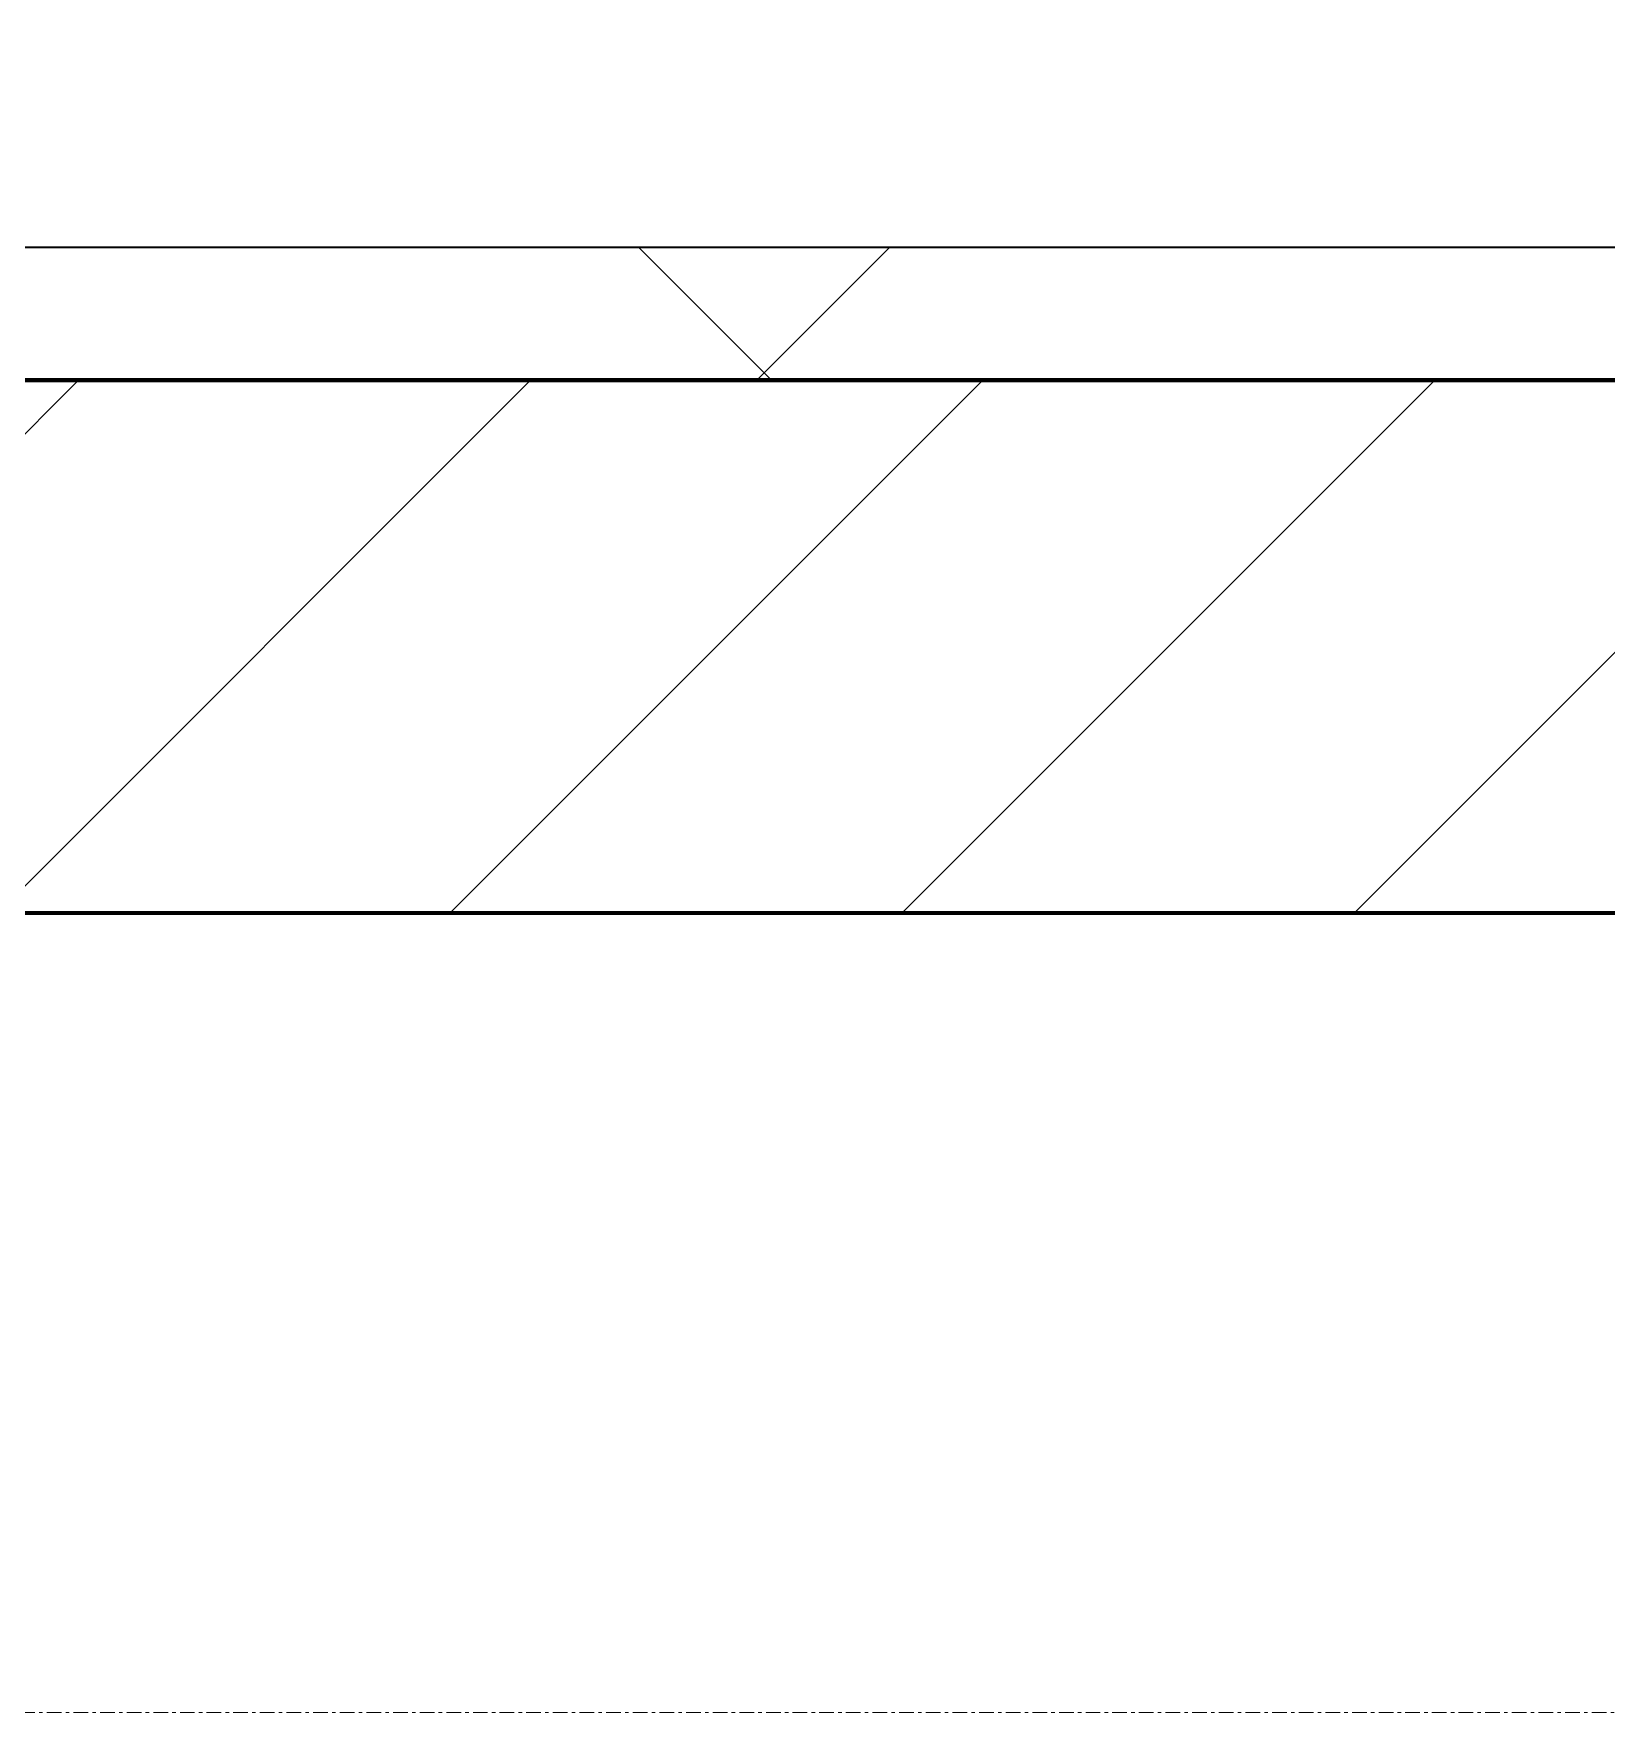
# Model space of a CAD drawing. Header units: millimetres. Extents: x -853432 to -773672, y -18171 to 22484.
# Drawn here: x -808073 to -807482, y -4321 to -3691 of the extents above; entities that cross this region are included whole.
import ezdxf
from ezdxf.xclip import XClip

# ---------------------------------------------------------------- set-up
doc = ezdxf.new("R2010")
doc.units = ezdxf.units.MM
doc.header["$XCLIPFRAME"] = 0
doc.linetypes.add('DPA_Grid _ Level 100', pattern=[10, 5.5, -1.6, 1.3, -1.6])
for name, color, linetype, lineweight in [('A-GLAZ-CURT', 2, 'Continuous', 9), ('A-WALL', 5, 'Continuous', 35), ('A-WALL-FNSH', 2, 'Continuous', 35), ('A-WALL-PATT', 1, 'Continuous', 35), ('S-GRID', 251, 'Continuous', 9)]:
    doc.layers.add(name, color=color, linetype=linetype, lineweight=lineweight)
doc.layers.add('A11_ALU.SOLID SHEET', color=2, linetype='Continuous')

# ---------------------------------------------------------------- blocks, each defined once
blk = doc.blocks.new('*U2464')
at = {"layer": 'S-GRID', "linetype": 'DPA_Grid _ Level 100'}
blk.add_line((57000, -7900), (-16649.52, -7900), dxfattribs=at)
blk = doc.blocks.new('PPLS-PP19_Custom Tile Pattern - Custom Tile Pattern-V131-4251-01 ENLARGED CONCOURSE LEVEL - REFLECTED CEILING PLAN - SHEET 2')
at = {"layer": 'A-GLAZ-CURT'}
for p, q in [((-300, 0), (300, 0)), ((300, 0), (-300, 0)), ((195.99, 0), (213.31, 0)), ((213.31, 0), (195.99, 0)), ((230.06, 0), (300, 0)), ((-300, -50), (300, -50)), ((300, -50), (-300, -50))]:
    blk.add_line(p, q, dxfattribs=at)
for points, knots in [([(300, 0), (286.53, 0), (254.22, 0), (207.11, 0), (177.41, 0), (159.34, 0), (158.33, 0), (158.3, 0)], [-285.253232, -285.253232, -285.253232, -285.253232, -244.693688, -187.987675, -143.776725, -129.632772, -123.352749, -123.352749, -123.352749, -123.352749]), ([(159.07, 0), (159.13, 0), (160.84, 0), (165.21, 0), (174.15, 0), (185.98, 0), (208.82, 0), (219.42, 0), (230.06, 0)], [-115.643202, -115.643202, -115.643202, -115.643202, -114.681583, -87.660824, -65.295536, -41.623857, -24.459831, 0, 0, 0, 0]), ([(247.1, 0), (246.76, 0), (245.04, 0), (238.34, 0), (226.56, 0), (221.1, 0), (200.27, 0), (182.99, 0), (174.27, 0), (169.67, 0), (168.99, 0)], [-9649.085549, -9649.085549, -9649.085549, -9649.085549, -9581.591397, -9406.094246, -9221.510254, -9016.44624, -8717.832359, -8253.978395, -8152.463617, -8069.855175, -8069.855175, -8069.855175, -8069.855175]), ([(215.22, 0), (214.62, 0), (210.55, 0), (203.98, 0), (187.54, 0), (175.3, 0), (169.49, 0)], [-203.825446, -203.825446, -203.825446, -203.825446, -198.527383, -184.406837, -162.427601, -142.916156, -142.916156, -142.916156, -142.916156]), ([(171.51, 0), (176.48, 0), (193.23, 0), (201.73, 0), (208.81, 0), (213.9, 0), (241.96, 0), (262.36, 0), (271.83, 0), (273.04, 0)], [-7971.819559, -7971.819559, -7971.819559, -7971.819559, -7784.112253, -7606.717214, -7289.299508, -7042.621073, -6582.165592, -6068.460911, -5991.415244, -5991.415244, -5991.415244, -5991.415244]), ([(172.07, 0), (177.66, 0), (187.87, 0), (201.08, 0), (207.47, 0), (213.96, 0), (215.11, 0)], [-255.364076, -255.364076, -255.364076, -255.364076, -237.955587, -223.92608, -215.862851, -208.75215, -208.75215, -208.75215, -208.75215]), ([(273.21, 0), (270.26, 0), (253.14, 0), (230.43, 0), (219.94, 0), (219.02, 0)], [-12059.726568, -12059.726568, -12059.726568, -12059.726568, -11905.454923, -11162.864862, -10856.732305, -10856.732305, -10856.732305, -10856.732305]), ([(219.9, 0), (220.86, 0), (227.84, 0), (242.06, 0), (246.54, 0), (246.96, 0)], [-10670.940496, -10670.940496, -10670.940496, -10670.940496, -10511.382485, -9925.173265, -9834.877357, -9834.877357, -9834.877357, -9834.877357]), ([(273.22, 0), (276.67, 0), (282.74, 0), (291.71, 0), (296.52, 0), (297.86, 0), (298.09, 0)], [-5987.543134, -5987.543134, -5987.543134, -5987.543134, -5766.029927, -5566.724884, -5280.360606, -5199.253518, -5199.253518, -5199.253518, -5199.253518]), ([(284.76, 0), (284.76, 0), (285.09, 0), (287.47, 0), (293.59, 0), (297.76, 0), (300, 0)], [-4110.630118, -4110.630118, -4110.630118, -4110.630118, -4053.389046, -3959.664717, -3862.421465, -3746.95702, -3746.95702, -3746.95702, -3746.95702]), ([(297.38, 0), (295.84, 0), (291.62, 0), (285.38, 0), (284.87, 0)], [-4803.172655, -4803.172655, -4803.172655, -4803.172655, -4358.271401, -4143.037883, -4143.037883, -4143.037883, -4143.037883])]:
    blk.add_open_spline(points, degree=3, knots=knots, dxfattribs=at)
blk.add_open_spline([(300, 0), (291.23, 0), (282.35, 0), (273.48, 0)], degree=3, dxfattribs=at)
blk = doc.blocks.new('PPLS-PP19_Custom Tile Pattern - Custom Tile Pattern-V132-4251-01 ENLARGED CONCOURSE LEVEL - REFLECTED CEILING PLAN - SHEET 2')
at = {"layer": 'A-GLAZ-CURT'}
for p, q in [((-300, 0), (300, 0)), ((300, 0), (-300, 0)), ((-293.07, 0), (-275.75, 0)), ((-275.75, 0), (-293.07, 0)), ((-222.32, 0), (-205, 0)), ((-205, 0), (-222.32, 0)), ((195.99, 0), (213.31, 0)), ((213.31, 0), (195.99, 0)), ((-300, -50), (300, -50)), ((300, -50), (-300, -50))]:
    blk.add_line(p, q, dxfattribs=at)
at = {"layer": 'A-GLAZ-CURT', "flags": 128}
for points in [[(-300, 0), (-291.56, 0), (-283.3, 0), (-275.2, 0), (-267.26, 0), (-259.45, 0), (-251.77, 0), (-244.2, 0), (-236.74, 0), (-229.36, 0), (-222.06, 0), (-214.83, 0), (-207.71, 0), (-200.76, 0), (-194.02, 0), (-187.54, 0), (-181.38, 0), (-175.58, 0), (-170.25, 0), (-165.64, 0), (-162.01, 0), (-159.53, 0), (-157.46, 0), (-154.52, 0), (-149.42, 0), (-141.84, 0), (-132.81, 0), (-126.08, 0)], [(-125.17, 0), (-128.55, 0), (-134.16, 0), (-140.03, 0), (-145.5, 0), (-150.63, 0), (-155.53, 0), (-160.27, 0), (-164.95, 0), (-169.65, 0), (-174.47, 0), (-179.49, 0), (-184.81, 0), (-190.44, 0), (-196.37, 0), (-202.58, 0), (-209.04, 0), (-215.73, 0), (-222.63, 0), (-229.72, 0), (-236.97, 0), (-244.39, 0), (-251.96, 0), (-259.67, 0), (-267.51, 0), (-275.48, 0), (-283.55, 0), (-291.73, 0), (-300, 0)]]:
    blk.add_lwpolyline(points, dxfattribs=at)
at = {"layer": 'A-GLAZ-CURT'}
for points, knots in [([(-300, 0), (-284.65, 0), (-236.57, 0), (-174.61, 0), (-134.86, 0), (-120.71, 0), (-119.95, 0)], [-5323.127839, -5323.127839, -5323.127839, -5323.127839, -4502.809032, -2700.551212, -1002.059161, -904.392214, -904.392214, -904.392214, -904.392214]), ([(-119.96, 0), (-124.73, 0), (-151.87, 0), (-202.69, 0), (-262.56, 0), (-294.48, 0), (-300, 0)], [-17585.807492, -17585.807492, -17585.807492, -17585.807492, -17136.203329, -15131.813646, -13729.592194, -13439.944408, -13439.944408, -13439.944408, -13439.944408]), ([(-137.88, 0), (-140.56, 0), (-147.66, 0), (-147.69, 0), (-158.72, 0), (-174.02, 0), (-185.59, 0), (-209.77, 0), (-232.01, 0), (-255.22, 0), (-262.59, 0), (-264.9, 0), (-265.4, 0)], [-3187.727384, -3187.727384, -3187.727384, -3187.727384, -2919.378265, -2477.344047, -2237.412286, -2029.680487, -1755.085331, -1400.429864, -858.079193, -543.655514, -208.940337, 0, 0, 0, 0]), ([(-258.6, 0), (-257.91, 0), (-254.26, 0), (-241.25, 0), (-225.99, 0), (-213.1, 0), (-201.49, 0), (-194.17, 0), (-189.86, 0)], [-5722.54675, -5722.54675, -5722.54675, -5722.54675, -5657.471696, -5413.335975, -5017.494783, -4832.723979, -4666.091899, -4416.730713, -4416.730713, -4416.730713, -4416.730713]), ([(-188.9, 0), (-191.75, 0), (-203.01, 0), (-216.65, 0), (-231.26, 0), (-233.46, 0), (-234, 0)], [-1573.551971, -1573.551971, -1573.551971, -1573.551971, -1422.553702, -978.033455, -846.069444, -682.911962, -682.911962, -682.911962, -682.911962]), ([(-233.49, 0), (-233.44, 0), (-232.38, 0), (-230.74, 0), (-225.3, 0), (-223.63, 0)], [-455.274641, -455.274641, -455.274641, -455.274641, -440.605512, -119.536984, 0, 0, 0, 0]), ([(-223.63, 0), (-219.39, 0), (-206.17, 0), (-188.58, 0), (-169.02, 0), (-152.12, 0), (-136.84, 0), (-127.33, 0), (-124.19, 0), (-123.43, 0), (-123.28, 0)], [-5463.295695, -5463.295695, -5463.295695, -5463.295695, -5161.076232, -4739.070012, -4465.409639, -4149.119819, -3839.893365, -3647.167523, -3488.92562, -3439.852845, -3439.852845, -3439.852845, -3439.852845]), ([(-187.88, 0), (-187.39, 0), (-180.91, 0), (-171.77, 0), (-158.7, 0), (-157.22, 0)], [-4378.324359, -4378.324359, -4378.324359, -4378.324359, -4349.945572, -4000.813434, -3840.635403, -3840.635403, -3840.635403, -3840.635403]), ([(-133.82, 0), (-135.51, 0), (-137.8, 0), (-149.31, 0), (-162.01, 0), (-174.84, 0), (-184.58, 0), (-187.78, 0)], [-2731.647847, -2731.647847, -2731.647847, -2731.647847, -2418.507304, -2308.929706, -2113.765672, -1763.376603, -1593.461244, -1593.461244, -1593.461244, -1593.461244]), ([(-152.35, 0), (-151.03, 0), (-147.71, 0), (-143.57, 0), (-138.62, 0)], [-3494.978217, -3494.978217, -3494.978217, -3494.978217, -3371.022232, -3227.460399, -3227.460399, -3227.460399, -3227.460399]), ([(-118.78, 0), (-121.86, 0), (-126.28, 0), (-136.96, 0), (-147.46, 0), (-150.03, 0), (-150.57, 0)], [-5938.474035, -5938.474035, -5938.474035, -5938.474035, -5700.061948, -5508.838257, -5298.784692, -5196.16478, -5196.16478, -5196.16478, -5196.16478]), ([(-150.34, 0), (-150.07, 0), (-147.75, 0), (-142.6, 0), (-129.8, 0), (-121.47, 0), (-119.99, 0)], [-4948.728362, -4948.728362, -4948.728362, -4948.728362, -4883.323924, -4440.880425, -4054.690705, -3973.11585, -3973.11585, -3973.11585, -3973.11585]), ([(-26.75, 0), (-27.82, 0), (-36.18, 0), (-53.55, 0), (-78.2, 0), (-110.94, 0), (-130.52, 0), (-147.74, 0), (-149.07, 0)], [-8718.362214, -8718.362214, -8718.362214, -8718.362214, -8532.293389, -8073.216054, -7508.296369, -7004.680444, -6449.282163, -6277.220794, -6277.220794, -6277.220794, -6277.220794]), ([(-148.23, 0), (-146.94, 0), (-140.15, 0), (-137.28, 0), (-133.93, 0), (-128.78, 0), (-126.5, 0)], [-6162.058746, -6162.058746, -6162.058746, -6162.058746, -6017.569127, -5560.701257, -5364.112219, -5231.017328, -5231.017328, -5231.017328, -5231.017328]), ([(-120.72, 0), (-122.73, 0), (-128.63, 0), (-139.03, 0), (-146.11, 0), (-146.95, 0)], [-1050.856125, -1050.856125, -1050.856125, -1050.856125, -945.742622, -741.901385, -489.130243, -489.130243, -489.130243, -489.130243]), ([(-146.69, 0), (-146.59, 0), (-145.49, 0), (-135.69, 0), (-128.29, 0), (-125.15, 0)], [-420.34245, -420.34245, -420.34245, -420.34245, -406.956646, -290.263673, 0, 0, 0, 0]), ([(-127.41, 0), (-131.63, 0), (-133.16, 0), (-134.09, 0), (-134.15, 0)], [-8540.990293, -8540.990293, -8540.990293, -8540.990293, -8266.114998, -8246.473386, -8246.473386, -8246.473386, -8246.473386]), ([(-134.15, 0), (-133.32, 0), (-130.61, 0), (-124.28, 0), (-120.17, 0)], [-7657.439573, -7657.439573, -7657.439573, -7657.439573, -7293.749979, -6921.147306, -6921.147306, -6921.147306, -6921.147306]), ([(-120.13, 0), (-120.14, 0), (-120.24, 0), (-121.3, 0), (-129.25, 0), (-133.82, 0)], [-2933.992132, -2933.992132, -2933.992132, -2933.992132, -2920.575025, -2840.280255, -2731.647847, -2731.647847, -2731.647847, -2731.647847]), ([(-113.43, 0), (-113.44, 0), (-113.96, 0), (-119.73, 0), (-125.43, 0), (-127.03, 0), (-127.41, 0)], [-328.499627, -328.499627, -328.499627, -328.499627, -282.672656, -98.539552, -24.539552, 0, 0, 0, 0]), ([(-125.15, 0), (-124.93, 0), (-123.61, 0), (-121.77, 0), (-120, 0)], [-3362.7396, -3362.7396, -3362.7396, -3362.7396, -3342.215224, -3234.426884, -3234.426884, -3234.426884, -3234.426884]), ([(-122.08, 0), (-122.01, 0), (-121.69, 0), (-121.2, 0), (-120.88, 0)], [-3136.336417, -3136.336417, -3136.336417, -3136.336417, -3110.304437, -3035.164275, -3035.164275, -3035.164275, -3035.164275]), ([(-119.98, 0), (-119.14, 0), (-111.27, 0), (-92.04, 0), (-74.02, 0), (-62.74, 0), (-60.36, 0), (-59.97, 0)], [-6915.191225, -6915.191225, -6915.191225, -6915.191225, -6839.55839, -6236.997189, -5713.340575, -5140.470607, -5006.787413, -5006.787413, -5006.787413, -5006.787413]), ([(-86.16, 0), (-91.37, 0), (-102.08, 0), (-114.01, 0), (-119.96, 0)], [-1681.3698, -1681.3698, -1681.3698, -1681.3698, -1374.161226, -1064.008498, -1064.008498, -1064.008498, -1064.008498]), ([(-119.65, 0), (-117.51, 0), (-106.47, 0), (-86.68, 0), (-63.44, 0), (-55.06, 0), (-51.72, 0), (-51.04, 0)], [-5106.469297, -5106.469297, -5106.469297, -5106.469297, -4994.692869, -4542.524482, -4008.285538, -3689.699207, -3619.208458, -3619.208458, -3619.208458, -3619.208458]), ([(-119.54, 0), (-116.22, 0), (-109.5, 0), (-99.5, 0), (-91.46, 0)], [-887.187973, -887.187973, -887.187973, -887.187973, -460.363443, 0, 0, 0, 0]), ([(-119.41, 0), (-116.92, 0), (-110.72, 0), (-98.9, 0), (-85.29, 0), (-71.67, 0), (-65.93, 0), (-65.07, 0)], [-3222.62545, -3222.62545, -3222.62545, -3222.62545, -3074.362186, -2902.289527, -2605.247022, -2322.099534, -2241.8264, -2241.8264, -2241.8264, -2241.8264]), ([(-72.93, 0), (-75.51, 0), (-88.21, 0), (-105.27, 0), (-119.35, 0)], [-19442.345229, -19442.345229, -19442.345229, -19442.345229, -18935.241197, -17604.717929, -17604.717929, -17604.717929, -17604.717929]), ([(-119.21, 0), (-116.17, 0), (-105.53, 0), (-90.42, 0), (-75.26, 0), (-68.41, 0), (-65.12, 0), (-63.63, 0)], [-3958.98269, -3958.98269, -3958.98269, -3958.98269, -3793.097032, -3402.597032, -3144.956779, -3050.982048, -2969.237017, -2969.237017, -2969.237017, -2969.237017]), ([(-36.33, 0), (-36.43, 0), (-37.27, 0), (-45.02, 0), (-46.13, 0), (-60.59, 0), (-81.23, 0), (-99.51, 0), (-114.02, 0), (-117.28, 0), (-118.78, 0)], [-1855.773136, -1855.773136, -1855.773136, -1855.773136, -1810.870157, -1672.078046, -1405.135169, -1060.00838, -740.068933, -229.489605, -116.330425, 0, 0, 0, 0]), ([(-117.74, 0), (-117.19, 0), (-114.78, 0), (-113.43, 0), (-113.43, 0)], [-821.249067, -821.249067, -821.249067, -821.249067, -394.672656, -330.879064, -330.879064, -330.879064, -330.879064]), ([(-36.62, 0), (-36.62, 0), (-40.35, 0), (-44.32, 0), (-58.97, 0), (-85.2, 0), (-107.61, 0), (-116.56, 0), (-117.56, 0)], [-4069.478503, -4069.478503, -4069.478503, -4069.478503, -3858.647035, -3538.256648, -2842.901703, -2193.204658, -1433.981041, -985.49888, -985.49888, -985.49888, -985.49888]), ([(-115.82, 0), (-114.96, 0), (-110.41, 0), (-96.78, 0), (-71.33, 0), (-42.53, 0), (-12.78, 0), (4.23, 0), (9.64, 0), (10.14, 0), (10.18, 0)], [-5724.064692, -5724.064692, -5724.064692, -5724.064692, -5430.283136, -5103.229623, -4799.173296, -4065.652676, -3589.737505, -3285.047089, -3066.359526, -3044.715262, -3044.715262, -3044.715262, -3044.715262]), ([(-51.36, 0), (-53.43, 0), (-60.28, 0), (-75.59, 0), (-94, 0), (-112.01, 0), (-114.94, 0), (-115.63, 0)], [-1583.251936, -1583.251936, -1583.251936, -1583.251936, -1466.981642, -1208.454564, -789.402658, -501.969187, -243.577221, -243.577221, -243.577221, -243.577221]), ([(-91.46, 0), (-90.09, 0), (-84.7, 0), (-77.43, 0), (-72.73, 0), (-72.64, 0), (-72.64, 0)], [-19832.387487, -19832.387487, -19832.387487, -19832.387487, -19753.885894, -19541.04734, -19478.625389, -19471.062469, -19471.062469, -19471.062469, -19471.062469]), ([(-63.96, 0), (-64.13, 0), (-72.5, 0), (-80.63, 0), (-86.16, 0)], [-2171.769325, -2171.769325, -2171.769325, -2171.769325, -2007.031671, -1681.3698, -1681.3698, -1681.3698, -1681.3698]), ([(-29.03, 0), (-33.97, 0), (-43.74, 0), (-56.37, 0), (-71.66, 0), (-77.83, 0), (-82.66, 0), (-83.28, 0), (-83.28, 0)], [-2680.714891, -2680.714891, -2680.714891, -2680.714891, -2413.671296, -2161.752162, -2006.592567, -1646.621388, -1424.436217, -1393.971743, -1393.971743, -1393.971743, -1393.971743]), ([(-83.28, 0), (-83.28, 0), (-82.91, 0), (-76.14, 0), (-64.83, 0), (-56.59, 0), (-51.99, 0)], [-1393.4169, -1393.4169, -1393.4169, -1393.4169, -1353.722004, -1274.333717, -1073.56893, -750.600169, -750.600169, -750.600169, -750.600169]), ([(-66.39, 0), (-66.39, 0), (-63.63, 0), (-58.22, 0), (-52.37, 0), (-51.03, 0)], [-2493.31794, -2493.31794, -2493.31794, -2493.31794, -2315.303971, -1809.437387, -1665.482825, -1665.482825, -1665.482825, -1665.482825]), ([(-51.03, 0), (-51.24, 0), (-58.47, 0), (-65.77, 0), (-66.37, 0), (-66.38, 0)], [-2994.379448, -2994.379448, -2994.379448, -2994.379448, -2981.410125, -2542.574734, -2498.224237, -2498.224237, -2498.224237, -2498.224237]), ([(-63.63, 0), (-61.49, 0), (-57.39, 0), (-54.49, 0), (-45.2, 0), (-40.79, 0), (-40.46, 0), (-40.44, 0)], [-2969.237017, -2969.237017, -2969.237017, -2969.237017, -2851.217951, -2734.127174, -2474.780881, -2410.990208, -2350.645972, -2350.645972, -2350.645972, -2350.645972]), ([(-58.83, 0), (-58.37, 0), (-57.29, 0), (-54.23, 0), (-46.33, 0), (-42.62, 0), (-41.76, 0)], [-4859.52896, -4859.52896, -4859.52896, -4859.52896, -4680.891996, -4469.85053, -4321.566175, -4270.495146, -4270.495146, -4270.495146, -4270.495146]), ([(76.63, 0), (74.8, 0), (67.65, 0), (53.52, 0), (37, 0), (24.07, 0), (12.82, 0), (-2.9, 0), (-20.62, 0), (-32.81, 0), (-44.39, 0), (-50.6, 0), (-51.49, 0)], [-3095.572228, -3095.572228, -3095.572228, -3095.572228, -2950.589685, -2634.532728, -2313.748533, -2106.613311, -1925.670641, -1617.263037, -1290.787923, -1039.307308, -819.71621, -669.738988, -669.738988, -669.738988, -669.738988]), ([(-51.44, 0), (-50.93, 0), (-47.32, 0), (-46.01, 0), (-40.22, 0), (-36.78, 0)], [-592.922051, -592.922051, -592.922051, -592.922051, -508.377888, -260.442412, 0, 0, 0, 0]), ([(-51.02, 0), (-44.51, 0), (-33.83, 0), (-29.82, 0), (-29.19, 0)], [-1664.957522, -1664.957522, -1664.957522, -1664.957522, -963.711516, -666.19313, -666.19313, -666.19313, -666.19313]), ([(9.32, 0), (9.08, 0), (7.65, 0), (2.57, 0), (-12.23, 0), (-25.64, 0), (-38.32, 0), (-47.41, 0), (-51.01, 0)], [-2922.926651, -2922.926651, -2922.926651, -2922.926651, -2882.788014, -2720.818881, -2518.50168, -2125.455881, -1792.521578, -1589.746215, -1589.746215, -1589.746215, -1589.746215]), ([(-50.99, 0), (-49.94, 0), (-44.06, 0), (-36.49, 0), (-33.57, 0), (-29.94, 0), (-28.57, 0)], [-726.915783, -726.915783, -726.915783, -726.915783, -651.549973, -296.515819, -83.513472, 0, 0, 0, 0]), ([(31.18, 0), (25.97, 0), (11.99, 0), (-16.6, 0), (-38.85, 0), (-50.86, 0)], [-4496.803627, -4496.803627, -4496.803627, -4496.803627, -4222.080604, -3745.412743, -2997.869085, -2997.869085, -2997.869085, -2997.869085]), ([(-50.82, 0), (-50.17, 0), (-46.86, 0), (-30.79, 0), (-18.03, 0), (7.9, 0), (13.63, 0), (17.02, 0)], [-3611.892917, -3611.892917, -3611.892917, -3611.892917, -3546.54457, -3315.260113, -2864.387349, -2439.246196, -2117.316538, -2117.316538, -2117.316538, -2117.316538]), ([(-41.76, 0), (-39.9, 0), (-37.72, 0), (-36.92, 0), (-36.77, 0)], [-4270.495146, -4270.495146, -4270.495146, -4270.495146, -4161.040818, -4106.245333, -4106.245333, -4106.245333, -4106.245333]), ([(-36.78, 0), (-32.43, 0), (-19.22, 0), (8.83, 0), (43.36, 0), (70.92, 0), (82.12, 0), (83.66, 0)], [-6191.144455, -6191.144455, -6191.144455, -6191.144455, -5862.463379, -5340.621928, -4573.028122, -4094.177415, -3869.465285, -3869.465285, -3869.465285, -3869.465285]), ([(-36.29, 0), (-36.29, 0), (-34.66, 0), (-28.88, 0), (-26.95, 0), (-26.54, 0)], [-9150.272121, -9150.272121, -9150.272121, -9150.272121, -9057.163041, -8919.836787, -8834.607043, -8834.607043, -8834.607043, -8834.607043]), ([(30.82, 0), (29.27, 0), (20.14, 0), (3.54, 0), (-16.58, 0), (-34.76, 0), (-36.04, 0)], [-10462.034656, -10462.034656, -10462.034656, -10462.034656, -10363.088938, -9884.23066, -9424.652049, -9182.880979, -9182.880979, -9182.880979, -9182.880979]), ([(-33.34, 0), (-33.34, 0), (-32.93, 0), (-31.16, 0), (-30.52, 0)], [-2415.024266, -2415.024266, -2415.024266, -2415.024266, -2357.633367, -2323.618664, -2323.618664, -2323.618664, -2323.618664]), ([(70.61, 0), (66.16, 0), (55.8, 0), (39.61, 0), (24.74, 0), (2.64, 0), (-17.84, 0), (-30.57, 0), (-31.82, 0), (-32, 0)], [-4647.237329, -4647.237329, -4647.237329, -4647.237329, -4326.416877, -4098.545751, -3766.694881, -3333.063701, -2994.501669, -2698.150104, -2614.070998, -2614.070998, -2614.070998, -2614.070998]), ([(-30.76, 0), (-30.73, 0), (-29.99, 0), (-23.47, 0), (-15.75, 0), (-15.19, 0)], [-54176.191683, -54176.191683, -54176.191683, -54176.191683, -54157.274271, -53749.15266, -53717.791567, -53717.791567, -53717.791567, -53717.791567]), ([(-30.52, 0), (-27.11, 0), (-17.83, 0), (0.75, 0), (12.38, 0), (16.82, 0)], [-2323.618664, -2323.618664, -2323.618664, -2323.618664, -2142.497158, -1716.209403, -1452.261665, -1452.261665, -1452.261665, -1452.261665]), ([(-13, 0), (-14.35, 0), (-17.68, 0), (-25.97, 0), (-29.52, 0), (-30.21, 0)], [-55207.591944, -55207.591944, -55207.591944, -55207.591944, -54789.006179, -54461.685999, -54290.791712, -54290.791712, -54290.791712, -54290.791712]), ([(8.33, 0), (8.19, 0), (7.18, 0), (0.32, 0), (-13.89, 0), (-24.92, 0), (-29.03, 0)], [-3574.286521, -3574.286521, -3574.286521, -3574.286521, -3526.962355, -3285.499107, -2903.012179, -2680.714891, -2680.714891, -2680.714891, -2680.714891]), ([(-28.98, 0), (-28.66, 0), (-27.39, 0), (-24.45, 0), (-22.56, 0)], [-166.548282, -166.548282, -166.548282, -166.548282, -102.06493, 0, 0, 0, 0]), ([(-28.57, 0), (-26.93, 0), (-20.29, 0), (-11.45, 0), (2.08, 0), (13.15, 0), (21.24, 0), (24.62, 0), (24.72, 0), (24.72, 0)], [-5361.429781, -5361.429781, -5361.429781, -5361.429781, -5261.36855, -5050.479954, -4785.90057, -4596.498881, -4445.288762, -4384.376941, -4376.041937, -4376.041937, -4376.041937, -4376.041937]), ([(-22.56, 0), (-20.27, 0), (-17.03, 0), (-11.36, 0), (-7.66, 0), (-6.6, 0), (-6.44, 0)], [-56468.192263, -56468.192263, -56468.192263, -56468.192263, -56344.022017, -56303.229861, -56166.290093, -56124.392176, -56124.392176, -56124.392176, -56124.392176]), ([(-15.19, 0), (-13.07, 0), (7.48, 0), (42.82, 0), (88.72, 0), (120.63, 0), (138.28, 0), (138.53, 0)], [-461.142613, -461.142613, -461.142613, -461.142613, -429.606584, -390.253598, -346.313304, -291.370682, -290.5735, -290.5735, -290.5735, -290.5735]), ([(-6.54, 0), (-6.73, 0), (-7.2, 0), (-7.6, 0), (-7.79, 0)], [-56009.792147, -56009.792147, -56009.792147, -56009.792147, -55949.290093, -55895.192118, -55895.192118, -55895.192118, -55895.192118]), ([(-2.63, 0), (-2.47, 0), (-1.22, 0), (4.92, 0), (13.29, 0), (17.04, 0), (17.92, 0)], [-226.825321, -226.825321, -226.825321, -226.825321, -220.269177, -206.416616, -198.214427, -195.598647, -195.598647, -195.598647, -195.598647]), ([(86.87, 0), (77.3, 0), (59.97, 0), (35.84, 0), (12, 0), (3.08, 0), (-1.67, 0), (-2.25, 0)], [-358.956517, -358.956517, -358.956517, -358.956517, -330.153101, -307.516438, -285.83788, -246.234814, -234.646884, -234.646884, -234.646884, -234.646884]), ([(17.9, 0), (17.35, 0), (14.02, 0), (10.8, 0), (9.63, 0)], [-4139.34504, -4139.34504, -4139.34504, -4139.34504, -4080.000647, -3772.857994, -3772.857994, -3772.857994, -3772.857994]), ([(17.82, 0), (17.92, 0), (19.43, 0), (22.91, 0), (31, 0), (39.04, 0), (51.19, 0), (58.74, 0), (61.34, 0), (61.45, 0)], [-2092.469454, -2092.469454, -2092.469454, -2092.469454, -2084.094819, -1956.422387, -1818.904206, -1645.594513, -1443.202566, -1228.752106, -1120.932285, -1120.932285, -1120.932285, -1120.932285]), ([(17.92, 0), (21.68, 0), (27.45, 0), (37.44, 0), (45.92, 0), (57.76, 0), (64.47, 0), (72.74, 0), (75.22, 0), (76.03, 0), (76.21, 0)], [-1430.434788, -1430.434788, -1430.434788, -1430.434788, -1206.526904, -1089.329421, -901.315459, -753.071572, -495.328968, -421.953223, -334.951786, -290.452333, -290.452333, -290.452333, -290.452333]), ([(18.16, 0), (19.15, 0), (24.25, 0), (25.66, 0), (26.12, 0)], [-5700.113719, -5700.113719, -5700.113719, -5700.113719, -5554.232259, -5302.431367, -5302.431367, -5302.431367, -5302.431367]), ([(86.89, 0), (85.54, 0), (81.81, 0), (74.4, 0), (62.26, 0), (51.85, 0), (43.81, 0), (29.53, 0), (20.67, 0), (18.85, 0), (18.16, 0)], [-7263.894553, -7263.894553, -7263.894553, -7263.894553, -7135.649961, -6924.452779, -6738.82075, -6548.303034, -6314.283804, -6135.05769, -5972.647715, -5832.674503, -5832.674503, -5832.674503, -5832.674503]), ([(24.69, 0), (24.54, 0), (22.1, 0), (20.07, 0), (18.77, 0)], [-4368.572414, -4368.572414, -4368.572414, -4368.572414, -4306.476363, -4170.000941, -4170.000941, -4170.000941, -4170.000941]), ([(27.44, 0), (27.9, 0), (29.54, 0), (38.07, 0), (53.39, 0), (71.67, 0), (83.41, 0), (85.01, 0), (85.91, 0)], [-5037.309798, -5037.309798, -5037.309798, -5037.309798, -4887.603822, -4705.298446, -4353.683244, -3960.84581, -3759.045785, -3446.580388, -3446.580388, -3446.580388, -3446.580388]), ([(27.89, 0), (29.09, 0), (33.4, 0), (48.37, 0), (66.65, 0), (80.2, 0), (86.3, 0)], [-147.777612, -147.777612, -147.777612, -147.777612, -135.792042, -118.513713, -97.899267, -79.87979, -79.87979, -79.87979, -79.87979]), ([(53.18, 0), (53.06, 0), (52.22, 0), (44.99, 0), (36.46, 0), (30.82, 0)], [-622.740158, -622.740158, -622.740158, -622.740158, -566.066452, -360.610861, 0, 0, 0, 0]), ([(136.44, 0), (121.66, 0), (86.93, 0), (51.16, 0), (31.18, 0)], [-106.750556, -106.750556, -106.750556, -106.750556, -59.610984, 0, 0, 0, 0]), ([(168.37, 0), (167.68, 0), (162.47, 0), (147.02, 0), (109.77, 0), (76.86, 0), (57.82, 0), (46.51, 0), (41.18, 0), (36.02, 0), (35.54, 0), (35.54, 0)], [-543.375029, -543.375029, -543.375029, -543.375029, -530.793311, -458.593899, -401.860199, -357.622665, -341.267687, -334.000314, -326.15566, -319.318397, -317.489778, -317.489778, -317.489778, -317.489778]), ([(36.29, 0), (37.77, 0), (48.82, 0), (64.79, 0), (95.91, 0), (124.45, 0), (132.42, 0), (134.6, 0)], [-314.598523, -314.598523, -314.598523, -314.598523, -305.899624, -287.17622, -249.500363, -194.761443, -152.241002, -152.241002, -152.241002, -152.241002]), ([(61.47, 0), (61.47, 0), (61.21, 0), (54.61, 0), (53.71, 0), (53.56, 0)], [-1113.311073, -1113.311073, -1113.311073, -1113.311073, -1096.402191, -891.204116, -747.28819, -747.28819, -747.28819, -747.28819]), ([(76.22, 0), (75.58, 0), (73.64, 0), (71.05, 0), (70.61, 0)], [-193.634889, -193.634889, -193.634889, -193.634889, -31.537676, 0, 0, 0, 0]), ([(86.87, 0), (92.13, 0), (105.3, 0), (116.36, 0), (128.63, 0), (128.95, 0)], [-79.321289, -79.321289, -79.321289, -79.321289, -63.759246, -39.050993, -35.895543, -35.895543, -35.895543, -35.895543]), ([(103.09, 0), (101.08, 0), (95.97, 0), (90.81, 0), (87.7, 0)], [-375.435014, -375.435014, -375.435014, -375.435014, -369.147452, -359.791889, -359.791889, -359.791889, -359.791889]), ([(114.39, 0), (114.2, 0), (112.08, 0), (105.42, 0), (94.47, 0), (90.23, 0), (87.73, 0)], [-8148.58938, -8148.58938, -8148.58938, -8148.58938, -8105.191388, -7723.759874, -7531.75727, -7290.843129, -7290.843129, -7290.843129, -7290.843129]), ([(94.4, 0), (94.4, 0), (94.64, 0), (99.11, 0), (108.97, 0), (120.79, 0), (139.94, 0), (163.31, 0), (185.23, 0), (193.62, 0), (194.69, 0), (194.79, 0)], [-2348.345796, -2348.345796, -2348.345796, -2348.345796, -2310.419338, -2233.599744, -2052.234781, -1843.028543, -1530.39897, -1095.004608, -529.74427, -295.064701, -265.121568, -265.121568, -265.121568, -265.121568]), ([(129.02, 0), (129.02, 0), (124.41, 0), (122.35, 0), (114.96, 0), (108.04, 0), (103.09, 0)], [-35.386604, -35.386604, -35.386604, -35.386604, -31.430235, -22.807238, -15.488593, 0, 0, 0, 0]), ([(157.9, 0), (156.77, 0), (151.67, 0), (143.29, 0), (134.04, 0), (126.24, 0), (118.6, 0), (114.23, 0), (111.98, 0), (105.66, 0), (105.23, 0), (105.23, 0)], [-10292.955006, -10292.955006, -10292.955006, -10292.955006, -10098.273015, -9847.788484, -9677.714971, -9567.007022, -9453.21225, -9220.200448, -9012.77275, -8966.157302, -8929.495943, -8929.495943, -8929.495943, -8929.495943]), ([(105.26, 0), (105.52, 0), (111.01, 0), (112.65, 0), (113.59, 0)], [-8920.561005, -8920.561005, -8920.561005, -8920.561005, -8814.835624, -8577.462505, -8577.462505, -8577.462505, -8577.462505]), ([(128.58, 0), (128.8, 0), (130.16, 0), (139.26, 0), (152.67, 0), (161.24, 0), (162.19, 0), (162.75, 0)], [-633.326174, -633.326174, -633.326174, -633.326174, -627.736123, -618.981161, -602.094757, -592.980799, -581.414464, -581.414464, -581.414464, -581.414464]), ([(137.1, 0), (136, 0), (133.64, 0), (129.87, 0), (129.11, 0)], [-670.405967, -670.405967, -670.405967, -670.405967, -651.020627, -640.742133, -640.742133, -640.742133, -640.742133]), ([(193.8, 0), (193.33, 0), (190.11, 0), (183.13, 0), (171, 0), (161.95, 0), (161.28, 0), (158.35, 0), (157.85, 0), (157.77, 0)], [-11665.349007, -11665.349007, -11665.349007, -11665.349007, -11565.880756, -11105.624034, -10839.086983, -10768.332124, -10666.779182, -10580.760289, -10550.278881, -10550.278881, -10550.278881, -10550.278881]), ([(223.73, 0), (217.37, 0), (197.68, 0), (177.41, 0), (159.34, 0), (158.33, 0), (158.3, 0)], [-208.157764, -208.157764, -208.157764, -208.157764, -187.987675, -143.776725, -129.632772, -123.352749, -123.352749, -123.352749, -123.352749]), ([(159.07, 0), (159.13, 0), (160.84, 0), (165.21, 0), (174.15, 0), (185.98, 0), (208.82, 0), (219.42, 0), (230.06, 0)], [-115.643202, -115.643202, -115.643202, -115.643202, -114.681583, -87.660824, -65.295536, -41.623857, -24.459831, 0, 0, 0, 0]), ([(162.75, 0), (165.4, 0), (170.91, 0), (172.61, 0), (172.61, 0)], [-111.264224, -111.264224, -111.264224, -111.264224, -56.742688, -19.085662, -19.085662, -19.085662, -19.085662]), ([(247.1, 0), (246.76, 0), (245.04, 0), (238.34, 0), (226.56, 0), (221.1, 0), (200.27, 0), (182.99, 0), (174.27, 0), (169.67, 0), (168.99, 0)], [-9649.085549, -9649.085549, -9649.085549, -9649.085549, -9581.591397, -9406.094246, -9221.510254, -9016.44624, -8717.832359, -8253.978395, -8152.463617, -8069.855175, -8069.855175, -8069.855175, -8069.855175]), ([(215.22, 0), (214.62, 0), (210.55, 0), (203.98, 0), (187.54, 0), (175.3, 0), (169.49, 0)], [-203.825446, -203.825446, -203.825446, -203.825446, -198.527383, -184.406837, -162.427601, -142.916156, -142.916156, -142.916156, -142.916156]), ([(171.51, 0), (176.48, 0), (193.23, 0), (201.73, 0), (208.81, 0), (213.9, 0), (241.96, 0), (266.73, 0), (281.71, 0), (291.71, 0), (296.52, 0), (297.86, 0), (298.09, 0)], [-7971.819559, -7971.819559, -7971.819559, -7971.819559, -7784.112253, -7606.717214, -7289.299508, -7042.621073, -6582.165592, -6068.460911, -5766.029927, -5566.724884, -5280.360606, -5199.253518, -5199.253518, -5199.253518, -5199.253518]), ([(172.07, 0), (177.66, 0), (187.87, 0), (201.08, 0), (207.47, 0), (213.96, 0), (215.11, 0)], [-255.364076, -255.364076, -255.364076, -255.364076, -237.955587, -223.92608, -215.862851, -208.75215, -208.75215, -208.75215, -208.75215])]:
    blk.add_open_spline(points, degree=3, knots=knots, dxfattribs=at)
for points in [[(-126.5, 0), (-124.45, 0), (-122.24, 0), (-119.97, 0)], [(-39.84, 0), (-39.08, 0), (-38.11, 0), (-37.36, 0)], [(17.98, 0), (20.62, 0), (23.03, 0), (24.49, 0)], [(24.49, 0), (25.23, 0), (25.72, 0), (26.04, 0)], [(80.35, 0), (79.57, 0), (78.27, 0), (76.63, 0)], [(84.06, 0), (83.48, 0), (82.41, 0), (81.72, 0)], [(87.16, 0), (89.12, 0), (92.58, 0), (94.33, 0)], [(168.74, 0), (168.74, 0), (169.81, 0), (171.51, 0)], [(195.11, 0), (194.91, 0), (194.44, 0), (193.8, 0)]]:
    blk.add_open_spline(points, degree=3, dxfattribs=at)
blk = doc.blocks.new('*U634')
at = {"layer": 'A-GLAZ-CURT'}
for name, p in [('PPLS-PP19_Custom Tile Pattern - Custom Tile Pattern-V131-4251-01 ENLARGED CONCOURSE LEVEL - REFLECTED CEILING PLAN - SHEET 2', (27602.37, -7350)), ('PPLS-PP19_Custom Tile Pattern - Custom Tile Pattern-V132-4251-01 ENLARGED CONCOURSE LEVEL - REFLECTED CEILING PLAN - SHEET 2', (28202.37, -7350))]:
    blk.add_blockref(name, p, dxfattribs=at)
blk = doc.blocks.new('*U1213')
blk.add_lwpolyline([(22690, -750), (19166.45, -750), (19116.45, -700), (18966.44, -550), (-101025.39, -550), (-101025.39, -6704.96), (-96300, -6704.96), (-96300, -7350), (-94497.63, -7350), (17250, -7350), (17250, -6849.96), (18300, -6849.96), (22690, -6849.96)], close=True)

msp = doc.modelspace()

# ---------------------------------------------------------------- block references
at = {"layer": 'A11_ALU.SOLID SHEET'}
ref = msp.add_blockref('*U1213', (-744682.37, 3579.02), dxfattribs=at)
XClip(ref).set_block_clipping_path([(-104690.1238047112, -9620.0029952966), (-34092.6543255156, 14392.9971737705)])

# ---------------------------------------------------------------- next in the draw order: hatches: boundary and pattern name
at = {"layer": 'A-WALL-PATT', "lineweight": 9}
h = msp.add_hatch(dxfattribs=at)
h.set_pattern_fill('FP_4', color=256, style=0, pattern_type=2)
h.set_pattern_definition([(45, (0, 0), (-212.13203, 212.13203), []), (135, (0, 0), (-212.13203, -212.13203), [])])
h.paths.add_polyline_path([(-779464.45, -3820.98), (-778775.03, -3820.98), (-778775.03, -3770.98), (-827933.88, -3770.98), (-828045.79, -3820.98), (-779602.34, -3820.98)])
h.paths.add_polyline_path([(-828965.42, -3820.98), (-828156.1, -3820.98), (-828044.19, -3770.98), (-841032.37, -3770.98), (-841032.37, -3820.98), (-829103.3, -3820.98)])
h = msp.add_hatch(dxfattribs=at)
h.set_pattern_fill('FP_2', color=256, style=0, pattern_type=2)
h.set_pattern_definition([(45, (0, 0), (-84.852814, 84.852814), [])])
h.paths.add_polyline_path([(-779326.57, -4020.98), (-778775.03, -4020.98), (-778775.03, -3820.98), (-828045.79, -3820.98), (-828336.65, -3950.93), (-828355, -3909.85), (-828156.1, -3820.98), (-841232.37, -3820.98), (-841232.37, -4020.98), (-779878.11, -4020.98)])
h.paths.add_polyline_path([(-828280, -3860.98), (-828285, -3859.64), (-828288.66, -3855.98), (-828289.66, -3848.39), (-828287.07, -3844.76), (-828282.59, -3841.32), (-828280, -3840.98), (-828272.93, -3843.91), (-828270.34, -3848.39), (-828270.34, -3851.81), (-828272.93, -3858.05), (-828279.18, -3860.64)])

# ---------------------------------------------------------------- next in the draw order: linework, layer by layer
at = {"layer": 'A-WALL', "color": 7, "lineweight": 70}
for p, q in [((-809180, -3820.98), (-806780, -3820.98)), ((-806780, -3820.98), (-809180, -3820.98)), ((-806780, -4020.98), (-809180, -4020.98))]:
    msp.add_line(p, q, dxfattribs=at)
at = {"layer": 'A-WALL-FNSH', "color": 250}
msp.add_line((-809180, -3770.98), (-806780, -3770.98), dxfattribs=at)

# ---------------------------------------------------------------- next in the draw order: block references
for name in ['*U2464', '*U634']:
    msp.add_blockref(name, (-835882.37, 3579.02))

doc.saveas('drawing.dxf')
